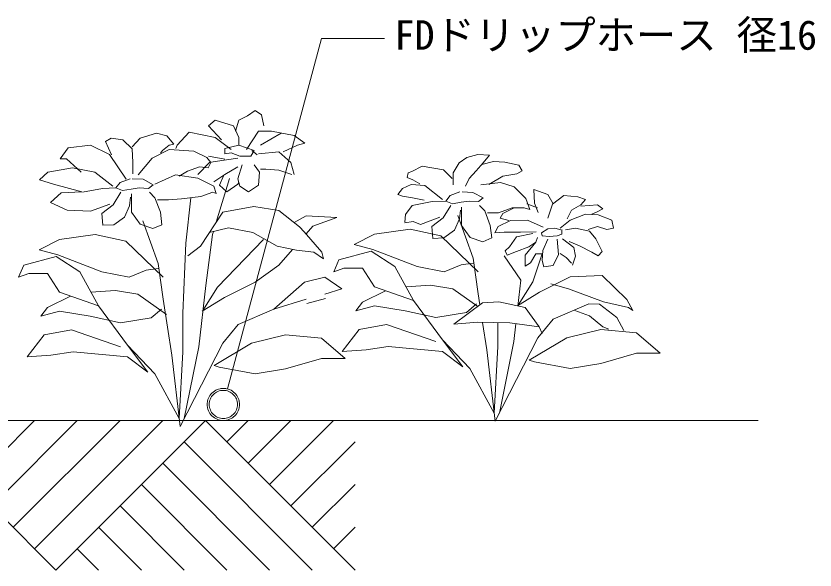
# Model space of a CAD drawing. Units: millimetres, scale not verified. Extents: x -1485 to 1485, y -1050 to 1050.
# Drawn here: x 368.5 to 765.2, y -125.3 to 149.9 of the extents above; entities that cross this region are included whole.
import ezdxf
from ezdxf.enums import TextEntityAlignment as Align

# ---------------------------------------------------------------- set-up
doc = ezdxf.new("R2010")
doc.units = ezdxf.units.MM
doc.header["$LTSCALE"] = 4
doc.linetypes.add('USER1', pattern=[19.05, 12.7, -6.35])
for name, color, linetype, lineweight in [('0-2_MOJI', 9, 'Continuous', 18), ('0-5_KUTAI', 6, 'Continuous', 18), ('0-6_HATCH', 2, 'Continuous', 18), ('0-7_buhin', 7, 'USER1', 18), ('0-B_GREEN', 4, 'Continuous', 18)]:
    doc.layers.add(name, color=color, linetype=linetype, lineweight=lineweight)
doc.styles.add('ＭＳ ゴシック', font='')
doc.styles.get('ＭＳ ゴシック').set_extended_font_data('MS Gothic')

msp = doc.modelspace()

# ---------------------------------------------------------------- linework, layer by layer
at = {"layer": '0-2_MOJI'}
for p, q in [((473.526, -35.301), (520.168, 138.769)), ((520.168, 138.769), (551.39, 138.769))]:
    msp.add_line(p, q, dxfattribs=at)
at = {"layer": '0-5_KUTAI'}
msp.add_lwpolyline([(736.924, -51.029), (-28.545, -51.029), (-84.299, -52.577), (-192.245, -63.372)], dxfattribs=at)
at = {"layer": '0-6_HATCH'}
for p, q in [((388.329, -125.275), (314.083, -51.029)), ((377.722, -51.029), (345.902, -82.848)), ((398.935, -51.029), (356.509, -93.455)), ((420.149, -51.029), (367.116, -104.062)), ((441.362, -51.029), (377.722, -114.668)), ((462.575, -51.029), (388.329, -125.275)), ((536.821, -125.275), (462.575, -51.029)), ((483.788, -51.029), (473.182, -61.635)), ((505.001, -51.029), (483.788, -72.242)), ((526.215, -51.029), (494.395, -82.848)), ((515.608, -125.275), (451.968, -61.635)), ((536.821, -61.635), (505.001, -93.455)), ((494.395, -125.275), (441.362, -72.242)), ((473.182, -125.275), (430.755, -82.848)), ((536.821, -82.848), (515.608, -104.062)), ((451.968, -125.275), (420.149, -93.455)), ((430.755, -125.275), (409.542, -104.062)), ((536.821, -104.062), (526.215, -114.668)), ((409.542, -125.275), (398.935, -114.668))]:
    msp.add_line(p, q, dxfattribs=at)
at = {"layer": '0-7_buhin'}
for radius in [8, 7]:
    msp.add_circle((471.455, -43.029), radius, dxfattribs=at)
at = {"layer": '0-B_GREEN'}
for p, q in [((479.177, 98.13), (483.48, 100.281)), ((483.48, 100.281), (487.245, 102.97)), ((487.245, 102.97), (490.472, 100.819)), ((490.472, 100.819), (491.548, 95.441)), ((467.345, 98.13), (476.488, 95.441)), ((476.488, 95.441), (479.177, 89.524)), ((477.564, 92.751), (479.177, 98.13)), ((430.234, 89.255), (438.301, 91.676)), ((438.301, 91.676), (443.411, 90.331)), ((454.437, 92.213), (448.52, 85.759)), ((467.345, 89.524), (454.437, 92.213)), ((482.942, 83.608), (488.859, 92.751)), ((488.859, 92.751), (495.313, 92.751)), ((489.934, 85.759), (500.153, 91.676)), ((495.313, 92.751), (506.607, 90.6)), ((415.981, 80.919), (413.023, 87.642)), ((421.628, 88.449), (426.2, 83.877)), ((426.2, 84.953), (430.234, 89.255)), ((443.411, 90.331), (446.907, 86.297)), ((475.412, 83.608), (467.345, 89.524)), ((479.177, 89.524), (479.177, 85.759)), ((405.493, 85.759), (394.467, 84.415)), ((414.905, 81.188), (405.493, 85.759)), ((436.15, 79.305), (444.487, 83.608)), ((444.487, 83.608), (456.857, 82.801)), ((448.52, 85.759), (447.894, 84.097)), ((472.185, 84.146), (479.177, 85.759)), ((472.185, 81.457), (472.185, 84.146)), ((479.177, 85.759), (486.707, 83.07)), ((508.221, 85.759), (501.229, 82.532)), ((423.242, 68.817), (414.905, 81.188)), ((464.118, 80.381), (472.185, 78.767)), ((475.412, 81.995), (472.185, 81.457)), ((479.715, 80.381), (475.412, 81.995)), ((485.094, 80.381), (479.715, 80.381)), ((486.707, 83.07), (485.094, 80.381)), ((485.631, 83.07), (488.321, 80.919)), ((488.859, 81.457), (499.077, 82.532)), ((499.077, 82.532), (504.994, 77.154)), ((597.8, 81.075), (603.603, 80.784)), ((603.603, 80.784), (600.412, 77.012)), ((393.661, 79.036), (400.922, 72.313)), ((429.158, 70.969), (436.15, 79.305)), ((478.64, 79.305), (467.345, 77.692)), ((480.791, 76.078), (478.64, 69.086)), ((504.994, 77.154), (506.607, 71.238)), ((585.613, 72.08), (588.515, 77.012)), ((600.412, 77.012), (596.93, 72.95)), ((599.831, 76.142), (605.634, 77.593)), ((618.111, 75.852), (619.852, 72.95)), ((396.619, 74.465), (384.249, 72.313)), ((453.63, 72.851), (449.596, 70.431)), ((478.64, 75.003), (472.185, 71.238)), ((489.934, 73.927), (492.623, 73.927)), ((492.623, 73.927), (499.077, 73.389)), ((499.077, 73.389), (505.532, 71.238)), ((570.235, 75.271), (565.012, 72.66)), ((580.681, 73.53), (570.235, 75.271)), ((585.033, 69.178), (580.681, 73.53)), ((585.613, 65.986), (585.613, 72.08)), ((617.241, 71.499), (610.277, 70.339)), ((619.852, 72.95), (617.241, 71.499)), ((425.124, 69.086), (420.284, 67.204)), ((431.578, 68.817), (426.2, 69.086)), ((436.688, 66.128), (431.578, 68.817)), ((437.495, 66.397), (447.714, 70.969)), ((447.714, 70.969), (458.739, 69.355)), ((458.739, 69.355), (466.807, 65.321)), ((472.185, 71.238), (466.807, 67.473)), ((474.521, 69.254), (467.956, 47.591)), ((471.752, 70.934), (469.496, 65.859)), ((478.64, 69.086), (479.715, 65.321)), ((610.277, 70.339), (603.313, 66.276)), ((421.36, 63.17), (425.662, 63.977)), ((434.268, 64.246), (436.688, 66.128)), ((469.496, 65.859), (473.261, 62.632)), ((473.261, 62.632), (478.64, 66.397)), ((478.64, 66.397), (479.16, 67.265)), ((479.715, 65.321), (484.018, 62.632)), ((571.434, 65.8), (564.722, 66.276)), ((580.308, 58.808), (571.434, 65.8)), ((599.251, 65.986), (609.116, 67.147)), ((609.116, 67.147), (615.79, 65.116)), ((615.79, 65.116), (621.593, 59.313)), ((632.619, 61.344), (625.655, 63.665)), ((390.972, 62.094), (385.593, 57.254)), ((437.495, 59.674), (434.806, 62.363)), ((450.672, 59.136), (460.353, 60.212)), ((455.232, 59.652), (452.823, 37.006)), ((460.353, 60.212), (466.269, 62.363)), ((595.367, 62.304), (589.989, 62.573)), ((600.477, 59.615), (595.367, 62.304)), ((598.057, 57.733), (600.477, 59.615)), ((635.231, 56.701), (632.619, 61.344)), ((385.593, 57.254), (393.93, 53.489)), ((575.198, 57.733), (565.248, 55.85)), ((581.921, 58.001), (575.198, 57.733)), ((601.284, 53.161), (598.595, 55.85)), ((627.396, 54.67), (622.174, 56.701)), ((648.868, 55.541), (657.283, 56.121)), ((460.05, 35.561), (471.132, 52.424)), ((471.132, 52.424), (486.55, 55.315)), ((486.55, 55.315), (499.077, 53.388)), ((499.077, 53.388), (509.196, 45.197)), ((602.628, 52.085), (608.007, 52.085)), ((608.007, 52.085), (614.92, 54.67)), ((614.92, 54.67), (620.723, 54.67)), ((656.993, 52.639), (654.381, 51.478)), ((417.057, 46.228), (422.435, 49.993)), ((431.452, 48.142), (439.052, 27.03)), ((506.556, 47.334), (512.522, 50.675)), ((512.522, 50.675), (527.723, 49.831)), ((527.723, 49.831), (515.9, 45.608)), ((569.282, 46.438), (578.963, 49.934)), ((587.886, 50.797), (595.486, 29.685)), ((622.464, 48.577), (614.049, 48.287)), ((630.298, 45.095), (622.464, 48.577)), ((657.573, 51.188), (664.247, 48.577)), ((430.234, 46.497), (436.419, 44.346)), ((436.419, 44.346), (440.991, 46.228)), ((464.387, 42.306), (474.023, 44.715)), ((474.023, 44.715), (486.068, 42.306)), ((509.196, 45.197), (511.605, 42.788)), ((515.9, 45.608), (512.52, 41.721)), ((564.24, 44.041), (546.506, 41.508)), ((579.441, 40.663), (564.24, 44.041)), ((657.283, 45.385), (652.64, 43.934)), ((661.925, 43.934), (657.283, 45.385)), ((407.806, 41.386), (390.072, 38.852)), ((423.007, 38.008), (407.806, 41.386)), ((486.068, 42.306), (498.114, 35.561)), ((511.605, 42.788), (520.277, 32.67)), ((598.02, 22.929), (579.441, 40.663)), ((594.023, 39.984), (600.208, 37.832)), ((610.857, 42.483), (618.982, 42.483)), ((616.951, 40.162), (613.469, 35.229)), ((625.075, 41.903), (616.951, 40.162)), ((618.982, 42.483), (626.816, 42.774)), ((441.586, 20.274), (423.007, 38.008)), ((452.823, 37.006), (451.378, 2.316)), ((468.609, 15.207), (491.41, 38.852)), ((626.526, 37.551), (621.303, 31.167)), ((632.619, 39.001), (630.008, 33.488)), ((637.842, 31.457), (637.262, 39.001)), ((639.873, 39.292), (645.386, 34.939)), ((643.065, 37.841), (648.288, 35.81)), ((648.288, 35.81), (654.381, 32.618)), ((656.412, 39.292), (659.604, 32.908)), ((453.787, 30.743), (460.05, 35.561)), ((498.114, 35.561), (507.75, 33.634)), ((505.823, 34.019), (499.011, 26.185)), ((507.75, 33.634), (516.423, 32.67)), ((516.423, 32.67), (521.241, 29.297)), ((520.277, 32.67), (521.241, 29.297)), ((544.817, 33.063), (528.772, 28.841)), ((556.64, 25.463), (544.817, 33.063)), ((545.662, 33.908), (567.618, 25.463)), ((613.469, 35.229), (611.438, 33.198)), ((616.951, 32.908), (623.044, 35.229)), ((625.043, 17.862), (629.718, 31.747)), ((626.526, 31.747), (629.718, 31.747)), ((645.386, 34.939), (646.257, 30.587)), ((654.381, 32.618), (657.573, 30.877)), ((659.604, 32.908), (657.573, 30.877)), ((388.383, 30.408), (372.338, 26.185)), ((400.206, 22.807), (388.383, 30.408)), ((389.227, 31.252), (411.184, 22.807)), ((595.486, 29.685), (598.02, 11.951)), ((619.132, 18.707), (610.857, 30.877)), ((646.257, 30.587), (644.806, 26.234)), ((372.338, 26.185), (369.804, 20.274)), ((433.141, 23.652), (439.052, 24.496)), ((439.052, 27.03), (441.586, 9.295)), ((499.011, 26.185), (487.188, 17.74)), ((540.595, 24.618), (546.506, 15.329)), ((567.618, 25.463), (581.13, 22.929)), ((384.161, 21.963), (390.072, 12.673)), ((409.495, 5.918), (400.206, 22.807)), ((411.184, 22.807), (424.696, 20.274)), ((424.696, 20.274), (433.141, 23.652)), ((643.622, 20.396), (628.421, 12.795)), ((643.622, 20.396), (659.604, 21.012)), ((659.604, 21.012), (671.791, 9.115)), ((462.698, 16.051), (459.32, -14.35)), ((487.188, 17.74), (471.987, 10.14)), ((496.477, 4.229), (511.678, 17.74)), ((574.374, 16.173), (562.145, 15.454)), ((585.353, 14.484), (574.374, 16.173)), ((619.132, 18.707), (617.704, 5.853)), ((625.043, 17.862), (617.745, 6.225)), ((634.07, 16.949), (642.775, 14.338)), ((390.072, 12.673), (409.495, 5.918)), ((417.94, 13.518), (405.711, 12.799)), ((428.918, 11.829), (417.94, 13.518)), ((468.609, 15.207), (461.311, 3.57)), ((551.985, 13.423), (540.595, 7.728)), ((597.82, 5.684), (585.353, 14.484)), ((598.02, 11.951), (598.854, 6.443)), ((628.421, 12.795), (617.443, 6.039)), ((642.775, 14.338), (660.184, 7.954)), ((395.55, 10.768), (384.161, 5.073)), ((443.275, 1.695), (428.918, 11.829)), ((441.586, 9.295), (445.808, -18.573)), ((471.987, 10.14), (461.009, 3.384)), ((512.522, 9.295), (496.477, 4.229)), ((522.187, 9.582), (512.897, 7.049)), ((565.929, 8.573), (580.286, -10.85)), ((608.246, 7.954), (600.121, 7.374)), ((660.184, 7.954), (672.661, 5.053)), ((671.791, 9.115), (674.692, 3.602)), ((409.495, 5.918), (423.851, -13.506)), ((435.674, 0.006), (440.741, 4.229)), ((478.743, -3.372), (496.477, 4.229)), ((540.595, 7.728), (537.217, 3.506)), ((537.217, 3.506), (546.506, 6.039)), ((546.506, 6.039), (561.707, 3.506)), ((658.153, 6.794), (666.858, 0.12)), ((672.661, 5.053), (674.692, 3.602)), ((390.072, 3.384), (405.273, 0.851)), ((405.273, 0.851), (420.473, -2.527)), ((420.473, -2.527), (435.674, 0.006)), ((451.378, 2.316), (451.378, -16.957)), ((561.707, 3.506), (576.908, 0.128)), ((645.967, 3.602), (653.221, 0.991)), ((653.221, 0.991), (659.894, -4.522)), ((666.858, 0.12), (670.34, -6.263)), ((471.143, -12.661), (478.743, -3.372)), ((552.418, -3.25), (538.906, -5.783)), ((576.908, -11.695), (552.418, -3.25)), ((597.8, -2.201), (613.759, -2.491)), ((600.171, -2.244), (602.242, -15.917)), ((607.812, -2.383), (607.812, -14.302)), ((613.759, -2.491), (628.267, -4.522)), ((616.73, -2.907), (615.754, -11.695)), ((627.577, -10.006), (635.177, -0.716)), ((395.983, -5.905), (382.472, -8.439)), ((420.473, -14.35), (395.983, -5.905)), ((628.267, -4.522), (629.718, -7.714)), ((659.894, -4.522), (662.796, -5.683)), ((485.499, -12.661), (502.389, -8.439)), ((502.389, -8.439), (520.123, -10.128)), ((580.286, -10.85), (593.797, -25.207)), ((580.286, -10.85), (590.42, -24.362)), ((615.754, -11.695), (608.493, -47.409)), ((623.354, -20.984), (641.933, -10.006)), ((423.851, -13.506), (433.985, -27.017)), ((423.851, -13.506), (437.363, -27.862)), ((450.03, -54.041), (471.143, -12.661)), ((459.32, -14.35), (452.059, -50.065)), ((466.92, -23.639), (485.499, -12.661)), ((542.284, -15.917), (553.262, -14.228)), ((553.262, -14.228), (580.286, -16.762)), ((607.812, -14.302), (605.991, -47.409)), ((385.85, -18.573), (396.828, -16.884)), ((396.828, -16.884), (423.851, -19.417)), ((423.851, -19.417), (433.985, -27.017)), ((445.808, -18.573), (450.03, -54.041)), ((451.378, -16.957), (449.557, -50.065)), ((580.286, -16.762), (590.42, -24.362)), ((676.557, -17.606), (658.823, -22.673)), ((469.454, -24.484), (466.92, -23.639)), ((520.123, -20.262), (502.389, -25.328)), ((625.888, -21.829), (623.354, -20.984)), ((643.622, -25.207), (625.888, -21.829)), ((658.823, -22.673), (643.622, -25.207)), ((487.188, -27.862), (469.454, -24.484)), ((502.389, -25.328), (487.188, -27.862)), ((593.797, -25.207), (605.991, -47.409)), ((437.363, -27.862), (449.557, -50.065))]:
    msp.add_line(p, q, dxfattribs=at)
for points in [[(470.572, 88.449), (464.118, 95.441), (467.345, 98.13)], [(413.023, 87.642), (415.712, 89.255), (421.628, 88.449)], [(506.607, 90.6), (511.986, 86.835), (508.221, 85.759)], [(394.467, 84.415), (390.434, 79.036), (393.661, 79.036)], [(426.2, 83.877), (426.469, 77.154), (426.469, 71.507)], [(446.907, 86.297), (444.487, 85.759), (441.26, 83.07), (440.184, 81.726)], [(456.857, 82.801), (463.311, 79.574), (465.194, 77.154), (463.849, 74.465), (459.546, 75.003), (453.63, 72.851)], [(588.515, 77.012), (592.287, 79.624), (597.8, 81.075)], [(467.345, 77.692), (464.656, 77.154), (458.739, 71.238)], [(484.018, 62.632), (488.859, 65.859), (489.396, 72.313), (486.707, 76.078)], [(605.634, 77.593), (611.148, 77.303), (618.111, 75.852)], [(384.249, 72.313), (380.215, 68.549), (387.207, 66.397)], [(416.519, 65.321), (407.645, 72.313), (396.619, 74.465)], [(565.012, 72.66), (563.271, 72.08), (562.691, 69.758), (565.592, 68.598), (569.074, 66.567)], [(596.93, 72.95), (593.448, 69.178), (591.707, 65.406)], [(387.207, 66.397), (401.191, 62.632), (390.972, 62.094)], [(418.132, 64.515), (411.409, 64.246), (401.459, 62.363)], [(420.284, 67.204), (418.132, 64.515), (421.36, 63.17)], [(425.662, 63.977), (429.696, 64.515), (434.268, 64.246)], [(466.807, 65.321), (467.883, 61.826), (466.269, 62.363)], [(564.722, 66.276), (560.37, 64.245), (558.048, 61.344), (560.37, 60.473), (565.302, 59.603), (571.106, 58.442)], [(625.655, 63.665), (625.946, 56.991), (627.687, 52.349)], [(420.553, 62.363), (416.788, 56.178), (411.141, 51.875), (411.678, 45.959), (417.057, 46.228)], [(422.435, 49.993), (424.855, 55.64), (425.393, 59.943)], [(425.931, 61.557), (425.931, 52.413), (430.234, 46.497)], [(440.991, 46.228), (440.184, 52.413), (437.495, 59.674)], [(588.913, 62.573), (584.073, 60.691), (581.921, 58.001), (585.149, 56.657), (589.451, 57.464), (593.485, 58.001), (598.057, 57.733)], [(632.619, 49.447), (634.941, 56.411), (640.454, 60.763), (647.417, 60.183), (651.19, 58.732)], [(393.93, 53.489), (405.493, 52.951), (415.174, 56.447)], [(438.839, 58.598), (444.218, 58.598), (450.672, 59.136)], [(565.248, 55.85), (561.921, 51.305), (561.631, 47.533)], [(584.342, 55.85), (580.577, 49.665), (574.93, 45.362), (575.467, 39.446), (580.846, 39.715), (586.224, 43.48), (588.644, 49.127), (589.182, 53.43)], [(621.593, 59.313), (623.624, 53.8), (620.723, 54.67)], [(642.195, 49.157), (644.226, 53.509), (648.868, 56.121), (651.19, 58.732)], [(657.283, 56.121), (659.894, 54.09), (656.993, 52.639)], [(589.72, 55.043), (589.72, 45.9), (594.023, 39.984)], [(600.208, 37.832), (604.78, 39.715), (603.973, 45.9), (601.284, 53.161)], [(615.79, 54.67), (610.277, 51.768), (608.826, 49.447), (613.179, 48.287)], [(569.282, 46.438), (565.693, 47.823), (561.631, 47.242)], [(614.049, 48.287), (607.956, 45.385), (606.215, 42.193), (610.857, 42.483)], [(638.713, 44.514), (643.645, 48.577), (651.19, 51.478), (657.573, 51.188)], [(664.247, 48.577), (665.117, 44.514), (661.925, 43.934)], [(629.428, 42.193), (632.619, 44.224), (636.101, 44.514), (639.003, 43.644)], [(629.428, 42.193), (629.718, 40.742), (633.2, 40.452), (637.262, 40.742), (639.583, 41.613), (639.583, 43.934)], [(641.324, 43.644), (646.257, 44.514), (653.221, 43.064), (656.412, 39.292)], [(466.516, 42.839), (466.076, 41.386), (462.698, 16.051)], [(546.506, 41.508), (536.372, 36.441), (545.662, 33.908)], [(623.044, 35.229), (626.526, 37.551), (627.396, 39.872)], [(390.072, 38.852), (379.938, 33.786), (389.227, 31.252)], [(611.438, 33.198), (612.308, 31.167), (616.951, 32.908)], [(621.303, 31.167), (621.303, 25.654), (623.915, 27.395), (626.526, 31.747)], [(630.008, 33.488), (629.718, 28.556), (630.588, 25.364), (635.231, 25.944), (637.842, 31.457)], [(638.713, 32.038), (641.614, 30.006), (644.226, 27.105)], [(528.772, 28.841), (526.239, 22.929), (531.305, 24.618), (540.595, 24.618)], [(546.506, 15.329), (565.929, 8.573), (556.64, 25.463)], [(581.13, 22.929), (589.575, 26.307), (595.486, 27.152)], [(369.804, 20.274), (374.871, 21.963), (384.161, 21.963)], [(511.678, 17.74), (521.812, 20.274), (530.257, 14.362), (521.812, 11.829)], [(628.267, -4.522), (621.303, 5.053), (608.246, 7.954)], [(384.161, 5.073), (380.783, 0.851), (390.072, 3.384)], [(576.908, 0.128), (592.108, 2.662), (597.175, 6.884)], [(600.121, 7.374), (585.904, -3.072), (597.8, -2.201)], [(635.177, -0.716), (652.912, 6.884), (658.153, 6.794)], [(538.906, -5.783), (530.461, -16.762), (542.284, -15.917)], [(641.933, -10.006), (658.823, -5.783), (676.557, -7.472)], [(676.557, -7.472), (688.38, -17.606), (676.557, -17.606)], [(382.472, -8.439), (374.027, -19.417), (385.85, -18.573)], [(520.123, -10.128), (531.946, -20.262), (520.123, -20.262)], [(602.242, -15.917), (606.465, -51.386), (627.577, -10.006)]]:
    msp.add_lwpolyline(points, dxfattribs=at)

# ---------------------------------------------------------------- texts
at = {"layer": '0-2_MOJI', "color": 7, "style": 'ＭＳ ゴシック'}
msp.add_text('FDドリップホース 径16', height=14.66, dxfattribs=at).set_placement((556.39, 128.769), align=Align.BOTTOM_LEFT)

doc.saveas('drawing.dxf')
